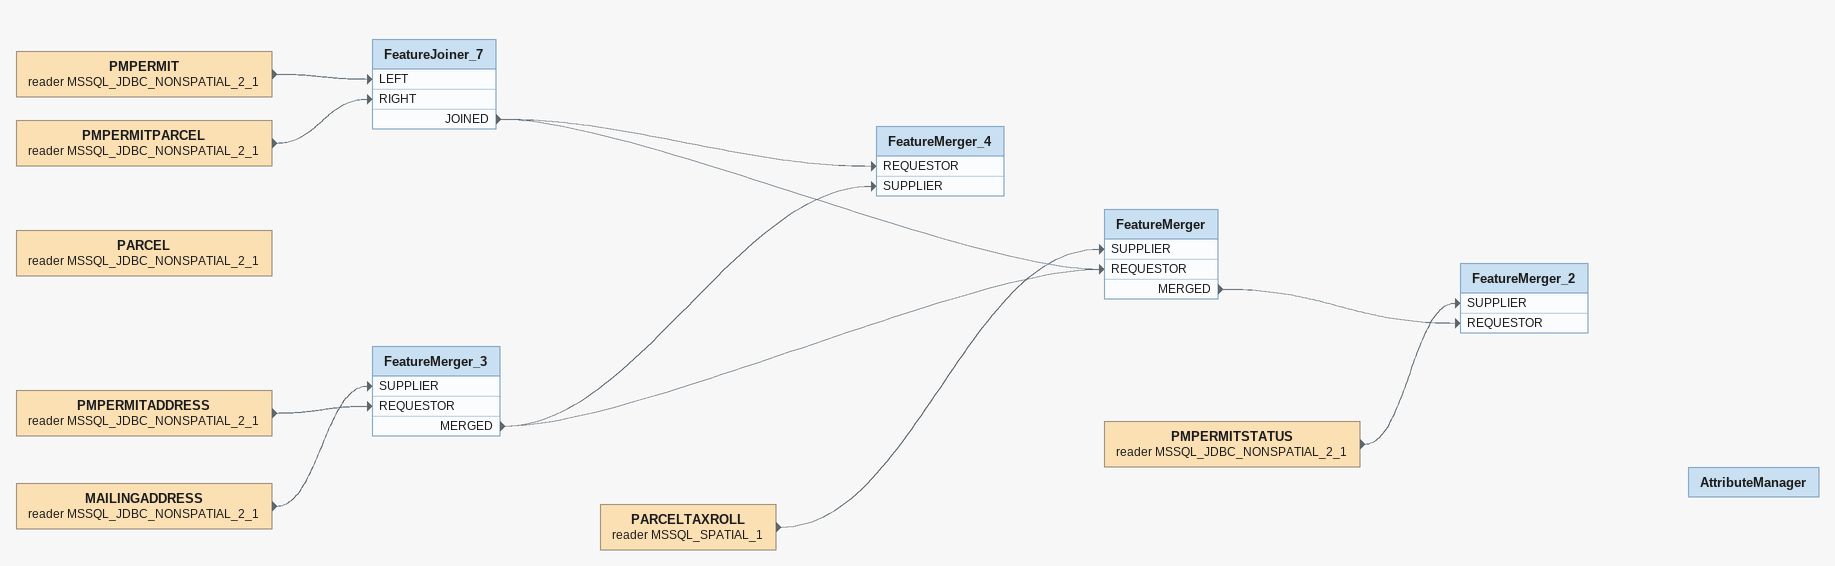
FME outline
PMPERMITADDRESS (reader MSSQL_JDBC_NONSPATIAL_2_1)
    -> FeatureMerger_3 [REQUESTOR]
MAILINGADDRESS (reader MSSQL_JDBC_NONSPATIAL_2_1)
    -> FeatureMerger_3 [SUPPLIER]
FeatureMerger_3
    MERGED -> FeatureMerger [REQUESTOR]
    MERGED -> FeatureMerger_4 [SUPPLIER]
PMPERMIT (reader MSSQL_JDBC_NONSPATIAL_2_1)
    -> FeatureJoiner_7 [LEFT]
PMPERMITPARCEL (reader MSSQL_JDBC_NONSPATIAL_2_1)
    -> FeatureJoiner_7 [RIGHT]
FeatureJoiner_7
    JOINED -> FeatureMerger [REQUESTOR]
    JOINED -> FeatureMerger_4 [REQUESTOR]
FeatureMerger_4
PARCEL (reader MSSQL_JDBC_NONSPATIAL_2_1)
PARCELTAXROLL (reader MSSQL_SPATIAL_1)
    -> FeatureMerger [SUPPLIER]
FeatureMerger
    MERGED -> FeatureMerger_2 [REQUESTOR]
PMPERMITSTATUS (reader MSSQL_JDBC_NONSPATIAL_2_1)
    -> FeatureMerger_2 [SUPPLIER]
FeatureMerger_2
AttributeManager
